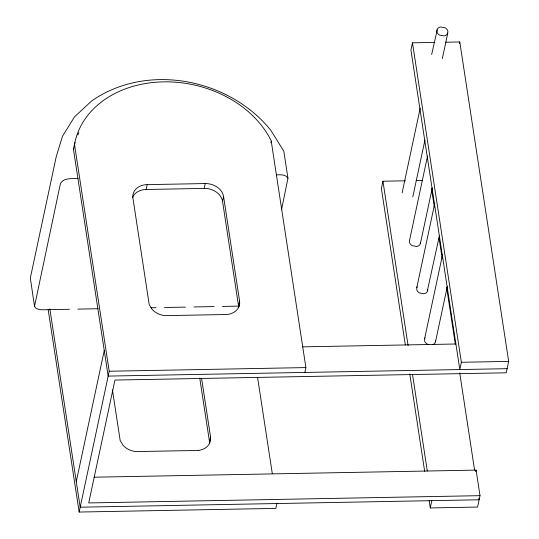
<?xml version="1.0" encoding="UTF-8"?>
<svg xmlns="http://www.w3.org/2000/svg" width="539" height="539" viewBox="0 0 539 539"><rect width="100%" height="100%" fill="white"/><g stroke="black" fill="none" stroke-linecap="round" stroke-linejoin="round"><path stroke-width="0.81" d="M436.92 29.84L436.988 32.165A5.855 4.588 12.1 0 0 439.669 35.102L443.927 35.897A5.457 4.278 12.1 0 0 447.262 34.078L447.943 31.889L447.72 30.716A5.855 4.588 12.1 0 0 445.032 27.779L440.781 26.984A5.457 4.278 12.1 0 0 437.446 28.803L431.645 54.547M427.548 156.014L409.532 240.407L409.6 242.732A5.855 4.588 12.1 0 0 412.281 245.669L416.539 246.458A5.457 4.278 12.1 0 0 419.874 244.639L420.555 242.456M434.784 203.304L416.768 287.698L416.836 290.022A5.855 4.588 12.1 0 0 419.517 292.96L423.775 293.748A5.457 4.278 12.1 0 0 427.11 291.929L439.352 235.994M427.636 290.892L427.791 289.746M442.607 254.415L424.591 338.809L424.658 341.133A5.855 4.588 12.1 0 0 427.339 344.071L428.7 344.63M432.932 344.522A5.457 4.278 12.1 0 0 434.926 343.04L435.613 340.857M76.275 481.637L104.256 350.539M132.56 197.395A16.608 13.024 12.1 0 1 146.163 189.472L147.208 184.634L205.238 183.556A16.608 13.024 12.1 0 1 223.55 196.472M276.871 503.541L275.833 508.392L79.145 512.05L109.208 371.243L74.55 144.762L73.513 149.62L108.171 376.094L507.111 368.683M222.54 201.323L223.57 196.465L239.585 301.119L238.548 305.97L222.54 201.323A16.608 13.024 12.1 0 0 204.2 188.394L205.238 183.556M270.895 142.727L271.238 141.103L305.896 367.585L304.858 372.442M209.644 443.651A16.615 13.03 12.1 0 0 209.509 441.926L210.567 437.068L201.539 378.102M281.52 209.812L287.954 178.214L283.824 151.203L270.928 130.431C229.385 78.64 147.12 62.174 91.63 100.982L74.53 116.848L62.484 136.239L56.245 156.64L30.332 278.023L34.516 306.334C35.877 309.305 39.67 309.703 42.561 309.77L69.464 309.271M405.348 180.794L382.946 181.212L381.39 188.495L405.321 344.893M412.49 42.83L410.934 50.114L459.814 369.559L461.371 362.275L412.49 42.83L434.892 42.413M402.114 192.868L420.218 108.063M412.807 196.89L424.934 140.073M442.337 58.562L447.788 33.041M459.444 43.571L459.787 41.954L445.679 42.217M420.4 243.601L432.291 187.889M435.458 342.002L447.35 286.29M94.069 477.21L476.092 470.109L480.006 495.664L477.574 507.064L430.277 507.94L431.827 500.657M475.742 471.753L476.092 470.109M459.787 41.954L508.668 361.399L506.236 372.793L114.948 380.062L88.719 502.941L480.006 495.664M416.768 287.698L417.294 286.66M424.591 338.809L425.116 337.771M78.115 178.53C72.408 178.894 63.528 177.385 60.388 183.698L34.516 306.334M276.547 174.838C280.374 174.811 285.845 174.191 287.954 178.214M416.142 180.599L422.778 180.471M146.17 189.485L204.207 188.407M77.872 309.11L98.051 308.739M151.028 307.749L156.074 307.661M164.483 307.499L185.504 307.109M193.912 306.954L214.091 306.576M222.499 306.421L239.316 306.112M302.797 346.846L455.906 344.003M461.371 362.275L508.668 361.399M109.208 371.243L305.896 367.585M198.386 450.442L136.097 451.594A16.574 12.997 12.1 0 1 123.108 445.322L120.197 440.639L112.429 389.872M431.517 188.637L434.313 206.902M439.009 237.618L442.189 258.37M446.636 287.428L455.273 343.882M459.72 372.941L474.583 470.069M478.875 498.13L479.131 499.781L80.183 507.192L49.844 308.921M382.946 181.212L408.097 345.593M412.544 374.645L427.286 470.951M409.781 374.005L424.671 471.335M429.132 500.455L430.277 507.94M257.575 377.441L272.303 473.673M199.74 377.974L209.53 441.926M48.173 309.629L79.145 512.05M210.547 437.068A16.615 13.03 12.1 0 1 198.392 450.449M147.201 184.614A16.608 13.024 12.1 0 0 132.938 198.157L149.222 304.683L152.126 309.373A16.574 12.997 12.1 0 0 165.116 315.645L227.411 314.486A16.615 13.03 12.1 0 0 239.572 301.119M74.436 144.742A103.549 81.2 12.1 0 1 163.546 81.861A103.549 81.2 12.1 0 1 271.346 141.083M238.534 305.97A16.615 13.03 12.1 0 1 238.662 307.702M73.405 149.599A103.549 81.2 12.1 0 1 73.702 148.023M74.038 146.446A103.549 81.2 12.1 0 1 75.069 142.532M77.872 134.912A103.549 81.2 12.1 0 1 78.889 132.702"/></g></svg>
